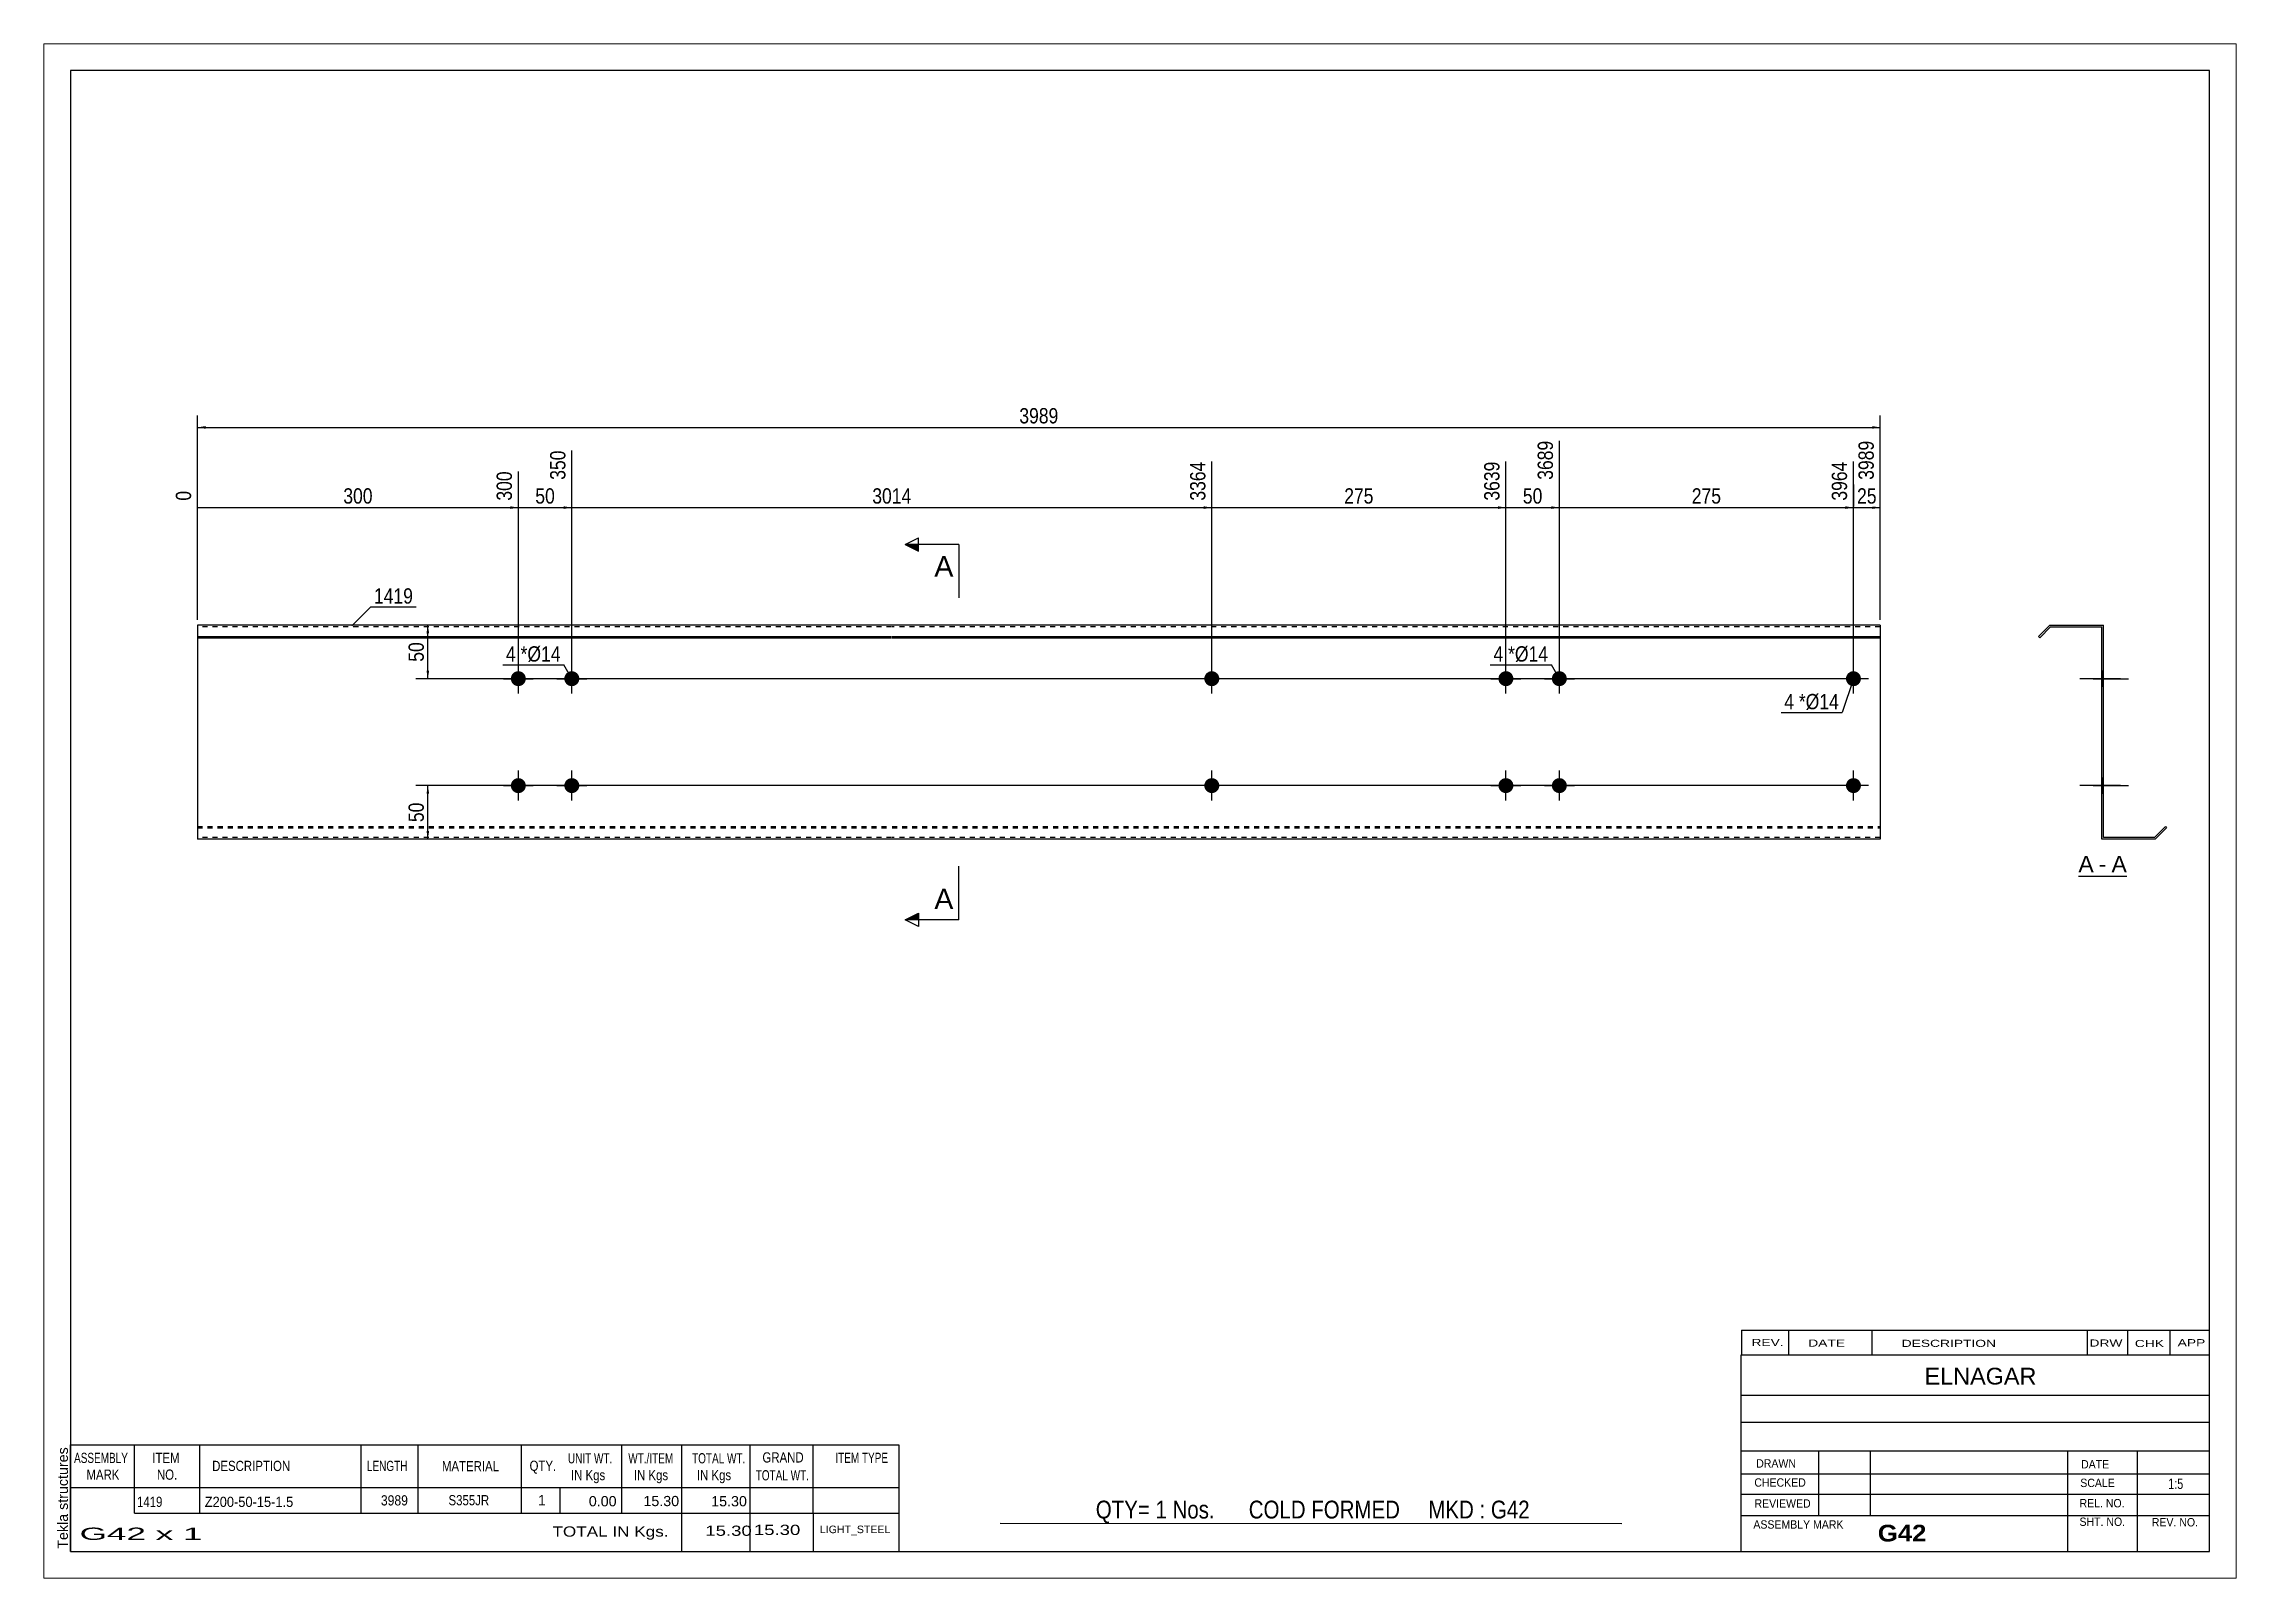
# Paper-space layout 'Layout1' of a CAD drawing. Header units: millimetres. Extents: x 0 to 410, y 0 to 287.
# The model-space entities are those that its viewports show. They can reach past a viewport. Long polylines and large blocks are cut down to what shows.
import ezdxf

# ---------------------------------------------------------------- set-up
doc = ezdxf.new("R2010")
doc.units = ezdxf.units.MM
doc.linetypes.add('DXK_LINE_DOT1', pattern=[1.8814, 0.9407, -0.9407])
doc.layers.add('Viewport layer', color=7, linetype='Continuous', plot=False)
doc.styles.add('Arial', font='ARIAL.TTF', dxfattribs={"height": 0.2})
doc.styles.add('Arial Bold', font='ARIALBD.TTF', dxfattribs={"height": 0.2})
doc.styles.add('Arial Narrow', font='ARIALN.TTF', dxfattribs={"height": 0.2})

# ---------------------------------------------------------------- blocks, each defined once
blk = doc.blocks.new('Unknown-627371160-2235')
at = {"color": 5, "linetype": 'Continuous'}
for p, q in [((254.54, 123.75), (-145.46, 123.75)), ((-145.46, 123.75), (-145.46, -153.25)), ((254.54, -153.25), (254.54, 123.75)), ((-145.46, -153.25), (254.54, -153.25))]:
    blk.add_line(p, q, dxfattribs=at)
at = {"color": 174, "linetype": 'Continuous', "style": 'Arial'}
blk.add_text('Tekla structures', height=1.9102, rotation=90, dxfattribs=at).set_placement((-145.96, -152.75))
blk = doc.blocks.new('Unknown-627371160-12 - 1998')
at = {"color": 7, "linetype": 'Continuous'}
blk.add_line((230.05, -26.95), (239.08, -26.95), dxfattribs=at)
at = {"color": 0, "linetype": 'Continuous'}
blk.add_wipeout([(232.89, -26.2), (232.89, -23), (230.05, -23), (230.05, -26.2)], dxfattribs=at)
blk.add_wipeout([(235.28, -26.2), (235.28, -23), (233.85, -23), (233.85, -26.2)], dxfattribs=at)
at = {"color": 96, "linetype": 'Continuous', "style": 'Arial'}
blk.add_text('A', height=3.06, dxfattribs=at).set_placement((230.05, -26.2))
at = {"color": 0, "linetype": 'Continuous'}
blk.add_wipeout([(239.08, -26.2), (239.08, -23), (236.24, -23), (236.24, -26.2)], dxfattribs=at)
at = {"color": 96, "linetype": 'Continuous', "style": 'Arial'}
for s, p in [('A', (236.24, -26.2)), ('-', (233.85, -26.2))]:
    blk.add_text(s, height=3.06, dxfattribs=at).set_placement(p)
blk = doc.blocks.new('Bolt-627371160-1994 - 1977')
at = {"linetype": 'Continuous'}
for points in [[(66.57, -10, -1), (69.37, -10, -1)], [(186.57, -10, -1), (189.37, -10, -1)]]:
    blk.add_hatch(color=3, dxfattribs=at).paths.add_polyline_path(points)
at = {"color": 3, "linetype": 'Continuous'}
for p, q in [((67.97, -12.8), (67.97, -7.2)), ((187.97, -12.8), (187.97, -7.2)), ((70.77, -10), (65.17, -10)), ((190.77, -10), (185.17, -10))]:
    blk.add_line(p, q, dxfattribs=at)
blk = doc.blocks.new('Part-627371160-1992 - 1977')
at = {"color": 2, "linetype": 'Continuous'}
for p, q in [((-121.72, 20), (-121.72, -20)), ((8.07, 20), (-121.72, 20)), ((-121.72, 17.88), (8.07, 17.88)), ((-121.72, 17.67), (8.07, 17.67)), ((192.97, 20), (8.17, 20)), ((8.17, 17.88), (192.97, 17.88)), ((8.17, 17.67), (192.97, 17.67)), ((192.97, 20), (192.97, -20)), ((8.07, -20), (-121.72, -20)), ((192.97, -20), (8.17, -20))]:
    blk.add_line(p, q, dxfattribs=at)
at = {"color": 7, "linetype": 'DXK_LINE_DOT1'}
for p, q in [((8.07, 19.7), (-121.72, 19.7)), ((192.97, 19.7), (8.17, 19.7)), ((-121.72, -17.67), (8.07, -17.67)), ((-121.72, -17.88), (8.07, -17.88)), ((8.07, -19.7), (-121.72, -19.7)), ((8.17, -17.67), (192.97, -17.67)), ((8.17, -17.88), (192.97, -17.88)), ((192.97, -19.7), (8.17, -19.7))]:
    blk.add_line(p, q, dxfattribs=at)
blk = doc.blocks.new('Bolt-627371160-1993 - 1977')
at = {"linetype": 'Continuous'}
for points in [[(66.57, 10, -1), (69.37, 10, -1)], [(186.57, 10, -1), (189.37, 10, -1)]]:
    blk.add_hatch(color=3, dxfattribs=at).paths.add_polyline_path(points)
at = {"color": 3, "linetype": 'Continuous'}
for p, q in [((67.97, 7.2), (67.97, 12.8)), ((187.97, 7.2), (187.97, 12.8)), ((70.77, 10), (65.17, 10)), ((190.77, 10), (185.17, 10))]:
    blk.add_line(p, q, dxfattribs=at)
blk = doc.blocks.new('Bolt-627371160-1995 - 1977')
at = {"linetype": 'Continuous'}
for points in [[(121.57, 10, -1), (124.37, 10, -1)], [(131.57, 10, -1), (134.37, 10, -1)], [(121.57, -10, -1), (124.37, -10, -1)], [(131.57, -10, -1), (134.37, -10, -1)]]:
    blk.add_hatch(color=3, dxfattribs=at).paths.add_polyline_path(points)
at = {"color": 3, "linetype": 'Continuous'}
for p, q in [((122.97, 7.2), (122.97, 12.8)), ((132.97, 7.2), (132.97, 12.8)), ((120.17, 10), (125.77, 10)), ((130.17, 10), (135.77, 10)), ((122.97, -12.8), (122.97, -7.2)), ((132.97, -12.8), (132.97, -7.2)), ((120.17, -10), (125.77, -10)), ((130.17, -10), (135.77, -10))]:
    blk.add_line(p, q, dxfattribs=at)
blk = doc.blocks.new('Bolt-627371160-2266 - 1977')
at = {"linetype": 'Continuous'}
for points in [[(-63.12, 10, -1), (-60.32, 10, -1)], [(-53.12, 10, -1), (-50.32, 10, -1)], [(-63.12, -10, -1), (-60.32, -10, -1)], [(-53.12, -10, -1), (-50.32, -10, -1)]]:
    blk.add_hatch(color=3, dxfattribs=at).paths.add_polyline_path(points)
at = {"color": 3, "linetype": 'Continuous'}
for p, q in [((-61.72, 7.2), (-61.72, 12.8)), ((-51.72, 7.2), (-51.72, 12.8)), ((-64.52, 10), (-58.92, 10)), ((-54.52, 10), (-48.92, 10)), ((-61.72, -12.8), (-61.72, -7.2)), ((-51.72, -12.8), (-51.72, -7.2)), ((-64.52, -10), (-58.92, -10)), ((-54.52, -10), (-48.92, -10))]:
    blk.add_line(p, q, dxfattribs=at)
blk = doc.blocks.new('Bolt-627371160-2001 - 1998')
at = {"linetype": 'Continuous'}
blk.add_hatch(color=3, dxfattribs=at).paths.add_polyline_path([(234.41, 11.4), (234.41, 8.6), (234.71, 8.6), (234.71, 11.4)])
blk.add_hatch(color=3, dxfattribs=at).paths.add_polyline_path([(234.41, 11.4), (234.41, 8.6), (234.71, 8.6), (234.71, 11.4)])
at = {"color": 3, "linetype": 'Continuous'}
for p, q in [((232.81, 10), (239.41, 10)), ((232.81, 10), (239.41, 10)), ((234.41, 11.4), (234.71, 11.4)), ((234.41, 11.4), (234.71, 11.4)), ((234.41, 8.6), (234.71, 8.6)), ((234.41, 8.6), (234.71, 8.6))]:
    blk.add_line(p, q, dxfattribs=at)
blk = doc.blocks.new('Part-627371160-2000 - 1998')
at = {"color": 2, "linetype": 'Continuous'}
for p, q in [((224.71, 20), (222.59, 17.88)), ((222.59, 17.88), (222.81, 17.67)), ((222.81, 17.67), (224.84, 19.7)), ((224.71, 20), (234.71, 20)), ((224.84, 19.7), (234.41, 19.7)), ((234.41, -20), (234.41, 19.7)), ((234.71, -19.7), (234.71, 20)), ((244.41, -20), (234.41, -20)), ((244.29, -19.7), (234.71, -19.7)), ((244.29, -19.7), (246.32, -17.67)), ((246.54, -17.88), (244.41, -20)), ((246.32, -17.67), (246.54, -17.88))]:
    blk.add_line(p, q, dxfattribs=at)
blk = doc.blocks.new('Bolt-627371160-2267 - 1998')
at = {"linetype": 'Continuous'}
for points in [[(234.41, 11.4), (234.41, 8.6), (234.71, 8.6), (234.71, 11.4)], [(234.41, 11.4), (234.41, 8.6), (234.71, 8.6), (234.71, 11.4)], [(234.41, -8.6), (234.41, -11.4), (234.71, -11.4), (234.71, -8.6)], [(234.41, -8.6), (234.41, -11.4), (234.71, -11.4), (234.71, -8.6)]]:
    blk.add_hatch(color=3, dxfattribs=at).paths.add_polyline_path(points)
at = {"color": 3, "linetype": 'Continuous'}
for p, q in [((237.92, 10), (230.32, 10)), ((237.92, 10), (230.32, 10)), ((234.71, 11.4), (234.41, 11.4)), ((234.71, 11.4), (234.41, 11.4)), ((234.71, 8.6), (234.41, 8.6)), ((234.71, 8.6), (234.41, 8.6)), ((237.92, -10), (230.32, -10)), ((237.92, -10), (230.32, -10)), ((234.71, -8.6), (234.41, -8.6)), ((234.71, -8.6), (234.41, -8.6)), ((234.71, -11.4), (234.41, -11.4)), ((234.71, -11.4), (234.41, -11.4))]:
    blk.add_line(p, q, dxfattribs=at)
blk = doc.blocks.new('Bolt-627371160-2002 - 1998')
at = {"linetype": 'Continuous'}
blk.add_hatch(color=3, dxfattribs=at).paths.add_polyline_path([(234.41, -8.6), (234.41, -11.4), (234.71, -11.4), (234.71, -8.6)])
blk.add_hatch(color=3, dxfattribs=at).paths.add_polyline_path([(234.41, -8.6), (234.41, -11.4), (234.71, -11.4), (234.71, -8.6)])
at = {"color": 3, "linetype": 'Continuous'}
for p, q in [((232.81, -10), (239.41, -10)), ((232.81, -10), (239.41, -10)), ((234.41, -8.6), (234.71, -8.6)), ((234.41, -8.6), (234.71, -8.6)), ((234.41, -11.4), (234.71, -11.4)), ((234.41, -11.4), (234.71, -11.4))]:
    blk.add_line(p, q, dxfattribs=at)
blk = doc.blocks.new('Bolt-627371160-2003 - 1998')
at = {"linetype": 'Continuous'}
for points in [[(234.41, 11.4), (234.41, 8.6), (234.71, 8.6), (234.71, 11.4)], [(234.41, 11.4), (234.41, 8.6), (234.71, 8.6), (234.71, 11.4)], [(234.41, -8.6), (234.41, -11.4), (234.71, -11.4), (234.71, -8.6)], [(234.41, -8.6), (234.41, -11.4), (234.71, -11.4), (234.71, -8.6)]]:
    blk.add_hatch(color=3, dxfattribs=at).paths.add_polyline_path(points)
at = {"color": 3, "linetype": 'Continuous'}
for p, q in [((237.92, 10), (230.32, 10)), ((237.92, 10), (230.32, 10)), ((234.71, 11.4), (234.41, 11.4)), ((234.71, 11.4), (234.41, 11.4)), ((234.71, 8.6), (234.41, 8.6)), ((234.71, 8.6), (234.41, 8.6)), ((237.92, -10), (230.32, -10)), ((237.92, -10), (230.32, -10)), ((234.71, -8.6), (234.41, -8.6)), ((234.71, -8.6), (234.41, -8.6)), ((234.71, -11.4), (234.41, -11.4)), ((234.71, -11.4), (234.41, -11.4))]:
    blk.add_line(p, q, dxfattribs=at)
blk = doc.blocks.new('StraightDimension-627371160-2035 - 1977')
at = {"linetype": 'Continuous'}
for points in [[(-78.9, 18.5), (-78.65, 20), (-78.4, 18.5)], [(-78.4, 11.5), (-78.65, 10), (-78.9, 11.5)]]:
    blk.add_hatch(color=7, dxfattribs=at).paths.add_polyline_path(points)
at = {"color": 7, "linetype": 'Continuous'}
for p, q in [((191.97, 20), (-80.9, 20)), ((-78.65, 10), (-78.65, 20)), ((186.97, 10), (-80.9, 10))]:
    blk.add_line(p, q, dxfattribs=at)
at = {"color": 0}
blk.add_wipeout([(-78.8, 17.43), (-83, 17.43), (-83, 12.57), (-78.8, 12.57)], dxfattribs=at)
at = {"color": 3, "style": 'Arial Narrow'}
blk.add_text('50', height=2.863, rotation=90.0002, dxfattribs=at).set_placement((-79.4, 13.17))
blk = doc.blocks.new('StraightDimension-627371160-2486 - 1977')
at = {"linetype": 'Continuous'}
blk.add_hatch(color=7, dxfattribs=at).paths.add_polyline_path([(191.47, 42.25), (192.97, 42), (191.47, 41.75)])
at = {"color": 7, "linetype": 'Continuous'}
for p, q in [((192.97, 21), (192.97, 54.51)), ((187.97, 11), (187.97, 50.61)), ((187.97, 42), (192.97, 42))]:
    blk.add_line(p, q, dxfattribs=at)
at = {"color": 0}
blk.add_wipeout([(192.9, 42.15), (192.9, 46.35), (188.04, 46.35), (188.04, 42.15)], dxfattribs=at)
at = {"color": 0, "linetype": 'Continuous'}
blk.add_wipeout([(192.37, 55.11), (188.17, 55.11), (188.17, 46.6), (192.37, 46.6)], dxfattribs=at)
at = {"color": 3, "linetype": 'Continuous', "style": 'Arial Narrow'}
blk.add_text('3989', height=2.863, rotation=90.0002, dxfattribs=at).set_placement((191.77, 47.2))
at = {"color": 3, "style": 'Arial Narrow'}
blk.add_text('25', height=2.863, dxfattribs=at).set_placement((188.64, 42.75))
blk = doc.blocks.new('StraightDimension-627371160-2040 - 1977')
at = {"linetype": 'Continuous'}
for points in [[(-78.9, -11.5), (-78.65, -10), (-78.4, -11.5)], [(-78.4, -18.5), (-78.65, -20), (-78.9, -18.5)]]:
    blk.add_hatch(color=7, dxfattribs=at).paths.add_polyline_path(points)
at = {"color": 7, "linetype": 'Continuous'}
for p, q in [((186.97, -10), (-80.9, -10)), ((-78.65, -20), (-78.65, -10)), ((191.97, -20), (-80.9, -20))]:
    blk.add_line(p, q, dxfattribs=at)
at = {"color": 0}
blk.add_wipeout([(-78.8, -12.57), (-83, -12.57), (-83, -17.43), (-78.8, -17.43)], dxfattribs=at)
at = {"color": 3, "style": 'Arial Narrow'}
blk.add_text('50', height=2.863, rotation=90.0002, dxfattribs=at).set_placement((-79.4, -16.83))
blk = doc.blocks.new('StraightDimension-627371160-2045 - 1977')
at = {"linetype": 'Continuous'}
for points in [[(-120.22, 56.75), (-121.72, 57), (-120.22, 57.25)], [(191.47, 57.25), (192.97, 57), (191.47, 56.75)]]:
    blk.add_hatch(color=7, dxfattribs=at).paths.add_polyline_path(points)
at = {"color": 7, "linetype": 'Continuous'}
for p, q in [((-121.72, 21), (-121.72, 59.25)), ((192.97, 21), (192.97, 59.25)), ((-121.72, 57), (192.97, 57))]:
    blk.add_line(p, q, dxfattribs=at)
at = {"color": 0}
blk.add_wipeout([(39.88, 57.15), (39.88, 61.35), (31.37, 61.35), (31.37, 57.15)], dxfattribs=at)
at = {"color": 3, "style": 'Arial Narrow'}
blk.add_text('3989', height=2.863, dxfattribs=at).set_placement((31.97, 57.75))
blk = doc.blocks.new('StraightDimension-627371160-2487 - 1977')
at = {"linetype": 'Continuous'}
blk.add_hatch(color=7, dxfattribs=at).paths.add_polyline_path([(186.47, 42.25), (187.97, 42), (186.47, 41.75)])
at = {"color": 7, "linetype": 'Continuous'}
for p, q in [((132.97, 11), (132.97, 54.51)), ((187.97, 11), (187.97, 50.61)), ((132.97, 42), (187.97, 42))]:
    blk.add_line(p, q, dxfattribs=at)
at = {"color": 0, "linetype": 'Continuous'}
blk.add_wipeout([(187.37, 51.21), (183.17, 51.21), (183.17, 42.7), (187.37, 42.7)], dxfattribs=at)
at = {"color": 0}
blk.add_wipeout([(163.81, 42.15), (163.81, 46.35), (157.13, 46.35), (157.13, 42.15)], dxfattribs=at)
at = {"color": 3, "linetype": 'Continuous', "style": 'Arial Narrow'}
blk.add_text('3964', height=2.863, rotation=90.0002, dxfattribs=at).set_placement((186.77, 43.3))
at = {"color": 3, "style": 'Arial Narrow'}
blk.add_text('275', height=2.863, dxfattribs=at).set_placement((157.73, 42.75))
blk = doc.blocks.new('StraightDimension-627371160-2488 - 1977')
at = {"linetype": 'Continuous'}
blk.add_hatch(color=7, dxfattribs=at).paths.add_polyline_path([(131.47, 42.25), (132.97, 42), (131.47, 41.75)])
at = {"color": 7, "linetype": 'Continuous'}
for p, q in [((132.97, 11), (132.97, 54.51)), ((122.97, 11), (122.97, 50.61)), ((122.97, 42), (132.97, 42))]:
    blk.add_line(p, q, dxfattribs=at)
at = {"color": 0}
blk.add_wipeout([(130.4, 42.15), (130.4, 46.35), (125.54, 46.35), (125.54, 42.15)], dxfattribs=at)
at = {"color": 0, "linetype": 'Continuous'}
blk.add_wipeout([(132.37, 55.11), (128.17, 55.11), (128.17, 46.6), (132.37, 46.6)], dxfattribs=at)
at = {"color": 3, "linetype": 'Continuous', "style": 'Arial Narrow'}
blk.add_text('3689', height=2.863, rotation=90.0002, dxfattribs=at).set_placement((131.77, 47.2))
at = {"color": 3, "style": 'Arial Narrow'}
blk.add_text('50', height=2.863, dxfattribs=at).set_placement((126.14, 42.75))
blk = doc.blocks.new('StraightDimension-627371160-2489 - 1977')
at = {"linetype": 'Continuous'}
blk.add_hatch(color=7, dxfattribs=at).paths.add_polyline_path([(121.47, 42.25), (122.97, 42), (121.47, 41.75)])
at = {"color": 7, "linetype": 'Continuous'}
for p, q in [((67.97, 11), (67.97, 50.61)), ((122.97, 11), (122.97, 50.61)), ((67.97, 42), (122.97, 42))]:
    blk.add_line(p, q, dxfattribs=at)
at = {"color": 0, "linetype": 'Continuous'}
blk.add_wipeout([(122.37, 51.21), (118.17, 51.21), (118.17, 42.7), (122.37, 42.7)], dxfattribs=at)
at = {"color": 0}
blk.add_wipeout([(98.81, 42.15), (98.81, 46.35), (92.13, 46.35), (92.13, 42.15)], dxfattribs=at)
at = {"color": 3, "linetype": 'Continuous', "style": 'Arial Narrow'}
blk.add_text('3639', height=2.863, rotation=90.0002, dxfattribs=at).set_placement((121.77, 43.3))
at = {"color": 3, "style": 'Arial Narrow'}
blk.add_text('275', height=2.863, dxfattribs=at).set_placement((92.73, 42.75))
blk = doc.blocks.new('StraightDimension-627371160-2490 - 1977')
at = {"linetype": 'Continuous'}
blk.add_hatch(color=7, dxfattribs=at).paths.add_polyline_path([(66.47, 42.25), (67.97, 42), (66.47, 41.75)])
at = {"color": 7, "linetype": 'Continuous'}
for p, q in [((-51.72, 11), (-51.72, 52.68)), ((67.97, 11), (67.97, 50.61)), ((-51.72, 42), (67.97, 42))]:
    blk.add_line(p, q, dxfattribs=at)
at = {"color": 0, "linetype": 'Continuous'}
blk.add_wipeout([(67.37, 51.21), (63.17, 51.21), (63.17, 42.7), (67.37, 42.7)], dxfattribs=at)
at = {"color": 0}
blk.add_wipeout([(12.38, 42.15), (12.38, 46.35), (3.87, 46.35), (3.87, 42.15)], dxfattribs=at)
at = {"color": 3, "linetype": 'Continuous', "style": 'Arial Narrow'}
blk.add_text('3364', height=2.863, rotation=90.0002, dxfattribs=at).set_placement((66.77, 43.3))
at = {"color": 3, "style": 'Arial Narrow'}
blk.add_text('3014', height=2.863, dxfattribs=at).set_placement((4.47, 42.75))
blk = doc.blocks.new('StraightDimension-627371160-2491 - 1977')
at = {"linetype": 'Continuous'}
blk.add_hatch(color=7, dxfattribs=at).paths.add_polyline_path([(-53.22, 42.25), (-51.72, 42), (-53.22, 41.75)])
at = {"color": 7, "linetype": 'Continuous'}
for p, q in [((-51.72, 11), (-51.72, 52.68)), ((-61.72, 11), (-61.72, 48.78)), ((-61.72, 42), (-51.72, 42))]:
    blk.add_line(p, q, dxfattribs=at)
at = {"color": 0}
blk.add_wipeout([(-54.29, 42.15), (-54.29, 46.35), (-59.15, 46.35), (-59.15, 42.15)], dxfattribs=at)
at = {"color": 0, "linetype": 'Continuous'}
blk.add_wipeout([(-52.32, 53.28), (-56.52, 53.28), (-56.52, 46.6), (-52.32, 46.6)], dxfattribs=at)
at = {"color": 3, "linetype": 'Continuous', "style": 'Arial Narrow'}
blk.add_text('350', height=2.863, rotation=90.0002, dxfattribs=at).set_placement((-52.92, 47.2))
at = {"color": 3, "style": 'Arial Narrow'}
blk.add_text('50', height=2.863, dxfattribs=at).set_placement((-58.55, 42.75))
blk = doc.blocks.new('StraightDimension-627371160-2492 - 1977')
at = {"linetype": 'Continuous'}
blk.add_hatch(color=7, dxfattribs=at).paths.add_polyline_path([(-63.22, 42.25), (-61.72, 42), (-63.22, 41.75)])
at = {"color": 7, "linetype": 'Continuous'}
for p, q in [((-121.72, 21), (-121.72, 45.13)), ((-61.72, 11), (-61.72, 48.78)), ((-121.72, 42), (-61.72, 42))]:
    blk.add_line(p, q, dxfattribs=at)
at = {"color": 0, "linetype": 'Continuous'}
for points in [[(-62.32, 49.38), (-66.52, 49.38), (-66.52, 42.7), (-62.32, 42.7)], [(-122.32, 45.73), (-126.52, 45.73), (-126.52, 42.7), (-122.32, 42.7)]]:
    blk.add_wipeout(points, dxfattribs=at)
at = {"color": 0}
blk.add_wipeout([(-88.38, 42.15), (-88.38, 46.35), (-95.06, 46.35), (-95.06, 42.15)], dxfattribs=at)
at = {"color": 3, "style": 'Arial Narrow'}
blk.add_text('300', height=2.863, dxfattribs=at).set_placement((-94.46, 42.75))
at = {"color": 3, "linetype": 'Continuous', "style": 'Arial Narrow'}
for s, height, p in [('300', 2.863, (-62.92, 43.3)), ('0', 2.86, (-122.92, 43.3))]:
    blk.add_text(s, height=height, rotation=90.0002, dxfattribs=at).set_placement(p)
blk = doc.blocks.new('CBS_BOM-627371160-2590')
at = {"color": 7, "linetype": 'Continuous'}
for p, q in [((-145.5, -141.28), (-145.5, -133.28)), ((-145.49, -133.28), (9.43, -133.28)), ((-133.5, -141.28), (-133.5, -133.28)), ((-121.31, -141.28), (-121.31, -133.28)), ((-91.14, -141.28), (-91.14, -133.28)), ((-80.46, -141.28), (-80.46, -133.28)), ((-61.14, -141.28), (-61.14, -133.28)), ((-42.34, -141.28), (-42.34, -133.28)), ((-31.13, -141.28), (-31.13, -133.28)), ((-18.35, -141.28), (-18.35, -133.28)), ((-6.59, -141.28), (-6.59, -133.28)), ((9.43, -133.29), (9.42, -141.27)), ((-145.5, -141.28), (9.43, -141.28)), ((-145.5, -146.08), (-145.5, -141.28)), ((-133.5, -146.08), (-133.5, -141.28)), ((-121.31, -146.08), (-121.31, -141.28)), ((-91.14, -146.08), (-91.14, -141.28)), ((-80.46, -146.08), (-80.46, -141.28)), ((-61.14, -146.08), (-61.14, -141.28)), ((-53.88, -146.08), (-53.88, -141.28)), ((-42.34, -146.08), (-42.34, -141.28)), ((-31.13, -146.08), (-31.13, -141.28)), ((-18.35, -146.08), (-18.35, -141.28)), ((-6.58, -146.08), (-6.58, -141.28)), ((9.43, -141.28), (9.43, -146.08)), ((-145.5, -153.28), (-145.5, -146.1)), ((-133.5, -146.08), (9.43, -146.08)), ((-31.13, -153.28), (-31.13, -146.1)), ((-18.35, -153.28), (-18.35, -146.1)), ((-6.54, -153.28), (-6.54, -146.1)), ((9.43, -146.08), (9.43, -153.28)), ((-145.5, -153.28), (9.43, -153.28))]:
    blk.add_line(p, q, dxfattribs=at)
at = {"color": 3, "linetype": 'Continuous', "style": 'Arial'}
for s, height, width, p in [('ASSEMBLY', 1.91, 0.7, (-144.81, -136.71)), ('ITEM', 1.91, 0.8, (-130.17, -136.71)), ('UNIT WT.', 1.91, 0.7, (-52.45, -136.78)), ('WT./ITEM', 1.91, 0.7, (-41.16, -136.78)), ('TOTAL WT.', 1.91, 0.7, (-29.23, -136.78)), ('GRAND', 1.91, 0.8, (-16.07, -136.62)), ('ITEM TYPE', 1.91, 0.7, (-2.44, -136.7)), ('MARK', 1.91, 0.8, (-142.49, -139.84)), ('NO.', 1.91, 0.8, (-129.31, -139.84)), ('DESCRIPTION', 1.9102, 0.8, (-118.98, -138.21)), ('LENGTH', 1.91, 0.7, (-90.04, -138.21)), ('MATERIAL', 1.91, 0.8, (-76.01, -138.26)), ('QTY.', 1.91, 0.8, (-59.62, -138.18)), ('IN Kgs', 1.91, 0.8, (-51.88, -139.92)), ('IN Kgs', 1.91, 0.8, (-40.12, -139.92)), ('IN Kgs', 1.91, 0.8, (-28.33, -139.92)), ('TOTAL WT.', 1.91, 0.7, (-17.33, -139.96))]:
    blk.add_text(s, height=height, dxfattribs=dict(at, width=width)).set_placement(p)
at = {"color": 7, "linetype": 'Continuous', "style": 'Arial'}
for s, height, width, p in [('1419', 1.91, 0.8, (-133.04, -144.93)), ('Z200-50-15-1.5', 1.9102, 0.9, (-120.37, -144.93)), ('3989', 1.91, 0.85, (-87.42, -144.65)), ('S355JR', 1.91, 0.8, (-74.78, -144.62))]:
    blk.add_text(s, height=height, dxfattribs=dict(at, width=width)).set_placement(p)
for s, p in [('1', (-58.06, -144.62)), ('0.00', (-48.54, -144.81)), ('15.30', (-38.33, -144.78)), ('15.30', (-25.65, -144.81))]:
    blk.add_text(s, height=1.91, dxfattribs=at).set_placement(p)
at = {"color": 6, "linetype": 'Continuous', "style": 'Arial'}
for s, height, width, p in [('G42 x 1', 2.292, 2.05, (-143.77, -151.09)), ('TOTAL IN Kgs.', 1.9102, 1.2, (-55.34, -150.48)), ('15.30', 1.91, 1.3, (-26.75, -150.33)), ('15.30', 1.91, 1.3, (-17.67, -150.17))]:
    blk.add_text(s, height=height, dxfattribs=dict(at, width=width)).set_placement(p)
blk.add_text('LIGHT_STEEL', height=1.4135, dxfattribs=at).set_placement((-5.32, -149.83))
blk = doc.blocks.new('CBS_CALLOFF-627371160-2591')
at = {"color": 7, "linetype": 'Continuous'}
blk.add_line((28.41, -147.98), (144.65, -148), dxfattribs=at)
at = {"color": 3, "linetype": 'Continuous', "style": 'Arial Narrow'}
blk.add_text('QTY= 1 Nos.      COLD FORMED     MKD : G42', height=3.3405, dxfattribs=at).set_placement((46.27, -147.09))
blk = doc.blocks.new('CBS_NAME_BLOG-627371160-2592')
at = {"color": 7, "linetype": 'Continuous'}
for p, q in [((166.94, -116.5), (254.46, -116.5)), ((166.94, -153.21), (166.94, -116.5)), ((166.95, -124.04), (254.46, -124.04)), ((167.02, -129.09), (254.54, -129.09)), ((166.94, -134.46), (254.46, -134.46)), ((181.47, -146.57), (181.47, -134.47)), ((191.15, -146.54), (191.15, -134.47)), ((228.07, -153.21), (228.07, -134.48)), ((241.12, -153.21), (241.12, -134.47)), ((166.95, -138.76), (254.54, -138.74)), ((166.94, -142.51), (254.46, -142.51)), ((166.94, -146.55), (254.46, -146.55)), ((166.94, -153.25), (254.54, -153.25))]:
    blk.add_line(p, q, dxfattribs=at)
at = {"color": 3, "linetype": 'Continuous', "style": 'Arial'}
blk.add_text('ELNAGAR', height=3.133, dxfattribs=at).set_placement((201.27, -122.03))
at = {"color": 3, "linetype": 'Continuous'}
for s, height, style, width, p in [('DRAWN', 1.566, 'Arial', 0.9, (169.78, -137.57)), ('DATE', 1.566, 'Arial', 0.9, (230.54, -137.73)), ('CHECKED', 1.566, 'Arial', 0.9, (169.43, -141.14)), ('REVIEWED', 1.566, 'Arial', 0.9, (169.46, -145.06)), ('REL. NO.', 1.566, 'Arial', 0.9, (230.25, -145.01)), ('SCALE', 1.566, 'Arial', 0.9, (230.39, -141.21)), ('1:5', 1.957, 'Arial Narrow', 0.9, (246.84, -141.57)), ('ASSEMBLY MARK', 1.5663, 'Arial', 0.9, (169.25, -148.99)), ('SHT. NO.', 1.566, 'Arial', 0.9, (230.24, -148.48)), ('REV. NO.', 1.566, 'Arial', 0.9, (243.77, -148.57)), ('G42', 3.131, 'Arial Bold', 1.1, (192.52, -151.39))]:
    blk.add_text(s, height=height, dxfattribs=dict(at, style=style, width=width)).set_placement(p)
blk = doc.blocks.new('CBS_REVISION-627371160-2593')
at = {"color": 7, "linetype": 'Continuous'}
for p, q in [((167.03, -111.87), (254.53, -111.87)), ((167.03, -111.87), (167.03, -116.5)), ((175.82, -111.87), (175.82, -116.5)), ((191.42, -111.87), (191.42, -116.44)), ((231.68, -111.87), (231.68, -116.5)), ((239.22, -111.87), (239.22, -116.5)), ((247.16, -111.87), (247.16, -116.5)), ((167.03, -116.5), (254.53, -116.5))]:
    blk.add_line(p, q, dxfattribs=at)
at = {"color": 7, "style": 'Arial Narrow', "width": 1.7}
for s, height, p in [('REV.', 1.326, (168.89, -114.82)), ('DATE', 1.326, (179.51, -114.94)), ('DESCRIPTION', 1.3257, (196.99, -114.99)), ('DRW', 1.326, (232.11, -114.93)), ('CHK', 1.326, (240.59, -115.02)), ('APP', 1.326, (248.6, -114.87))]:
    blk.add_text(s, height=height, dxfattribs=at).set_placement(p)
blk = doc.blocks.new('MarkSet-627371160-2053 - 1977')
at = {"color": 0}
blk.add_wipeout([(176.86, 4.28), (176.86, 7.28), (175.03, 7.28), (175.03, 4.28)], dxfattribs=at)
blk.add_wipeout([(176.86, 4.28), (176.86, 7.28), (175.03, 7.28), (175.03, 4.28)], dxfattribs=at)
blk.add_wipeout([(179.03, 4.28), (179.03, 7.28), (177.76, 7.28), (177.76, 4.28)], dxfattribs=at)
blk.add_wipeout([(179.03, 4.28), (179.03, 7.28), (177.76, 7.28), (177.76, 4.28)], dxfattribs=at)
at = {"color": 3, "style": 'Arial Narrow'}
blk.add_text('4', height=2.86, dxfattribs=at).set_placement((175.03, 4.28))
at = {"color": 0}
blk.add_wipeout([(185.25, 4.28), (185.25, 7.28), (179.03, 7.28), (179.03, 4.28)], dxfattribs=at)
blk.add_wipeout([(185.25, 4.28), (185.25, 7.28), (179.03, 7.28), (179.03, 4.28)], dxfattribs=at)
at = {"color": 7, "linetype": 'Continuous'}
for p in [(187.97, 10), (174.43, 3.68)]:
    blk.add_line(p, (185.85, 3.68), dxfattribs=at)
at = {"color": 3, "style": 'Arial Narrow'}
for s, height, p in [('*', 2.86, (177.76, 4.28)), ('Ø14', 2.863, (179.03, 4.28))]:
    blk.add_text(s, height=height, dxfattribs=at).set_placement(p)
blk = doc.blocks.new('SectionMark-627371160-2008 - 1977')
at = {"linetype": 'Continuous'}
for points in [[(13.13, 35.1), (13.13, 33.85), (10.63, 35.1)], [(13.13, -33.85), (13.13, -35.1), (10.63, -35.1)]]:
    blk.add_hatch(color=30, dxfattribs=at).paths.add_polyline_path(points)
at = {"color": 30, "linetype": 'Continuous'}
for p, q in [((10.63, 35.1), (13.13, 36.35)), ((10.63, 35.1), (13.13, 33.85)), ((13.13, 33.85), (13.13, 36.35)), ((10.63, -35.1), (13.13, -33.85)), ((13.13, -36.35), (10.63, -35.1)), ((13.13, -33.85), (13.13, -36.35))]:
    blk.add_line(p, q, dxfattribs=at)
at = {"color": 0, "linetype": 'Continuous'}
for points in [[(19.63, 29.1), (19.63, 33.1), (16.08, 33.1), (16.08, 29.1)], [(19.63, -33.1), (19.63, -29.1), (16.08, -29.1), (16.08, -33.1)]]:
    blk.add_wipeout(points, dxfattribs=at)
at = {"color": 30, "linetype": 'Continuous'}
for p, q in [((20.63, 35.1), (10.63, 35.1)), ((20.63, 35.1), (20.63, 25.1)), ((20.63, -35.1), (20.63, -25.1)), ((20.63, -35.1), (10.63, -35.1))]:
    blk.add_line(p, q, dxfattribs=at)
at = {"color": 96, "linetype": 'Continuous', "style": 'Arial'}
for p in [(16.08, 29.1), (16.08, -33.1)]:
    blk.add_text('A', height=3.82, dxfattribs=at).set_placement(p)
blk = doc.blocks.new('Mark-627371160-2048 - 1977')
at = {"color": 0}
blk.add_wipeout([(-81.42, 24.04), (-81.42, 27.04), (-88.73, 27.04), (-88.73, 24.04)], dxfattribs=at)
blk.add_wipeout([(-81.42, 24.04), (-81.42, 27.04), (-88.73, 27.04), (-88.73, 24.04)], dxfattribs=at)
at = {"color": 7, "linetype": 'Continuous'}
for p, q in [((-92.87, 19.9), (-89.33, 23.44)), ((-89.33, 23.44), (-80.82, 23.44))]:
    blk.add_line(p, q, dxfattribs=at)
at = {"color": 3, "style": 'Arial Narrow'}
blk.add_text('1419', height=2.863, dxfattribs=at).set_placement((-88.73, 24.04))
blk = doc.blocks.new('Mark-627371160-2056 - 1977')
at = {"color": 0}
blk.add_wipeout([(122.48, 13.2), (122.48, 16.2), (120.65, 16.2), (120.65, 13.2)], dxfattribs=at)
blk.add_wipeout([(122.48, 13.2), (122.48, 16.2), (120.65, 16.2), (120.65, 13.2)], dxfattribs=at)
blk.add_wipeout([(124.65, 13.2), (124.65, 16.2), (123.38, 16.2), (123.38, 13.2)], dxfattribs=at)
blk.add_wipeout([(124.65, 13.2), (124.65, 16.2), (123.38, 16.2), (123.38, 13.2)], dxfattribs=at)
at = {"color": 3, "style": 'Arial Narrow'}
blk.add_text('4', height=2.86, dxfattribs=at).set_placement((120.65, 13.2))
at = {"color": 0}
blk.add_wipeout([(130.87, 13.2), (130.87, 16.2), (124.65, 16.2), (124.65, 13.2)], dxfattribs=at)
blk.add_wipeout([(130.87, 13.2), (130.87, 16.2), (124.65, 16.2), (124.65, 13.2)], dxfattribs=at)
at = {"color": 7, "linetype": 'Continuous'}
for p in [(120.05, 12.6), (132.97, 10)]:
    blk.add_line(p, (131.47, 12.6), dxfattribs=at)
at = {"color": 3, "style": 'Arial Narrow'}
for s, height, p in [('*', 2.86, (123.38, 13.2)), ('Ø14', 2.863, (124.65, 13.2))]:
    blk.add_text(s, height=height, dxfattribs=at).set_placement(p)
blk = doc.blocks.new('Mark-627371160-2270 - 1977')
at = {"color": 0}
blk.add_wipeout([(-62.21, 13.2), (-62.21, 16.2), (-64.04, 16.2), (-64.04, 13.2)], dxfattribs=at)
blk.add_wipeout([(-62.21, 13.2), (-62.21, 16.2), (-64.04, 16.2), (-64.04, 13.2)], dxfattribs=at)
blk.add_wipeout([(-60.03, 13.2), (-60.03, 16.2), (-61.31, 16.2), (-61.31, 13.2)], dxfattribs=at)
blk.add_wipeout([(-60.03, 13.2), (-60.03, 16.2), (-61.31, 16.2), (-61.31, 13.2)], dxfattribs=at)
at = {"color": 3, "style": 'Arial Narrow'}
blk.add_text('4', height=2.86, dxfattribs=at).set_placement((-64.04, 13.2))
at = {"color": 0}
blk.add_wipeout([(-53.82, 13.2), (-53.82, 16.2), (-60.03, 16.2), (-60.03, 13.2)], dxfattribs=at)
blk.add_wipeout([(-53.82, 13.2), (-53.82, 16.2), (-60.03, 16.2), (-60.03, 13.2)], dxfattribs=at)
at = {"color": 7, "linetype": 'Continuous'}
for p in [(-64.64, 12.6), (-51.72, 10)]:
    blk.add_line(p, (-53.22, 12.6), dxfattribs=at)
at = {"color": 3, "style": 'Arial Narrow'}
for s, height, p in [('*', 2.86, (-61.31, 13.2)), ('Ø14', 2.863, (-60.03, 13.2))]:
    blk.add_text(s, height=height, dxfattribs=at).set_placement(p)

msp = doc.modelspace()

# ---------------------------------------------------------------- block references
for name in ['Unknown-627371160-2235', 'Part-627371160-1992 - 1977', 'Part-627371160-2000 - 1998', 'Bolt-627371160-2266 - 1977', 'Bolt-627371160-1993 - 1977', 'Bolt-627371160-1995 - 1977', 'Bolt-627371160-2267 - 1998', 'Bolt-627371160-2003 - 1998', 'Bolt-627371160-2001 - 1998', 'Bolt-627371160-1994 - 1977', 'Bolt-627371160-2002 - 1998', 'CBS_REVISION-627371160-2593', 'CBS_NAME_BLOG-627371160-2592', 'CBS_BOM-627371160-2590', 'CBS_CALLOFF-627371160-2591']:
    msp.add_blockref(name, (0, 0))

# ---------------------------------------------------------------- next in the draw order: block references
for name in ['StraightDimension-627371160-2035 - 1977', 'StraightDimension-627371160-2040 - 1977', 'Unknown-627371160-12 - 1998']:
    msp.add_blockref(name, (0, 0))

# ---------------------------------------------------------------- next in the draw order: block references
msp.add_blockref('StraightDimension-627371160-2486 - 1977', (0, 0))

# ---------------------------------------------------------------- next in the draw order: block references
msp.add_blockref('StraightDimension-627371160-2045 - 1977', (0, 0))

# ---------------------------------------------------------------- next in the draw order: block references
msp.add_blockref('StraightDimension-627371160-2487 - 1977', (0, 0))

# ---------------------------------------------------------------- next in the draw order: block references
for name in ['StraightDimension-627371160-2488 - 1977', 'MarkSet-627371160-2053 - 1977']:
    msp.add_blockref(name, (0, 0))

# ---------------------------------------------------------------- next in the draw order: block references
msp.add_blockref('StraightDimension-627371160-2489 - 1977', (0, 0))

# ---------------------------------------------------------------- next in the draw order: block references
for name in ['StraightDimension-627371160-2490 - 1977', 'Mark-627371160-2056 - 1977']:
    msp.add_blockref(name, (0, 0))

# ---------------------------------------------------------------- next in the draw order: block references
for name in ['StraightDimension-627371160-2491 - 1977', 'SectionMark-627371160-2008 - 1977']:
    msp.add_blockref(name, (0, 0))

# ---------------------------------------------------------------- next in the draw order: block references
msp.add_blockref('StraightDimension-627371160-2492 - 1977', (0, 0))

# ---------------------------------------------------------------- next in the draw order: block references
for name in ['Mark-627371160-2048 - 1977', 'Mark-627371160-2270 - 1977']:
    msp.add_blockref(name, (0, 0))

psp = doc.layouts.get("Layout1")

# ---------------------------------------------------------------- viewports
at = {"layer": 'Viewport layer', "view_target_point": (54.54, -14.75)}
psp.add_viewport(center=(205, 143.5), size=(410, 287), view_center_point=(0, 0), view_height=287, dxfattribs=at)

doc.saveas('drawing.dxf')
